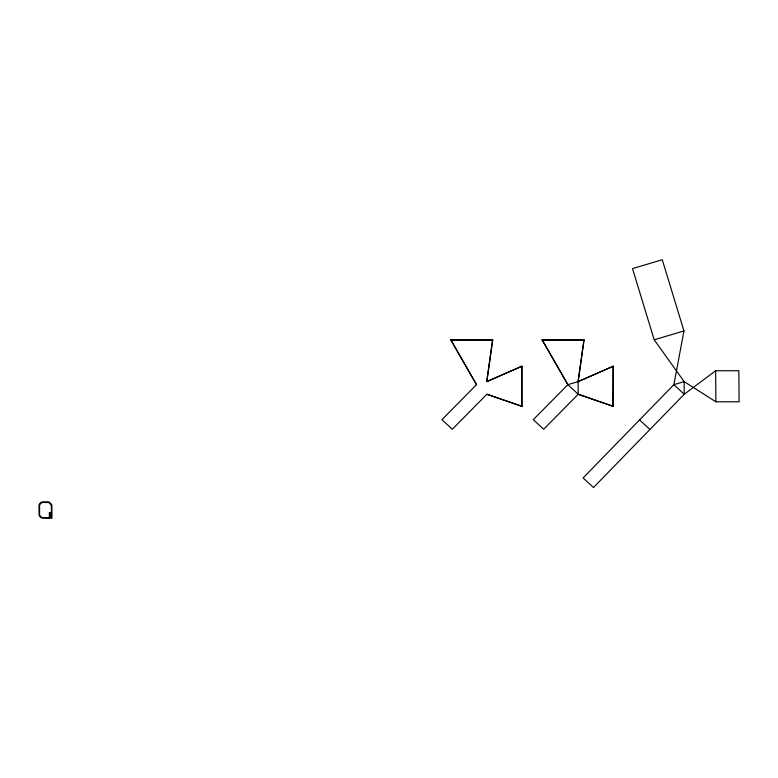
<?xml version="1.0" encoding="UTF-8"?>
<svg xmlns="http://www.w3.org/2000/svg" width="778" height="778" viewBox="0 0 778 778"><rect width="100%" height="100%" fill="white"/><g stroke="black" fill="none" stroke-linecap="round" stroke-linejoin="round"><path stroke-width="1.17" d="M476.515 384.663L450.754 339.791L492.669 339.791L486.775 381.619L521.97 366.214L521.97 406.34L486.882 394.251L452.31 429.262L441.953 419.673L476.515 384.663L450.754 339.791M492.669 339.791L486.775 381.619L521.97 366.214M584.006 339.791L578.122 381.619L578.219 394.251L543.657 429.262L533.29 419.673L567.862 384.663L578.122 381.619L613.317 366.214L613.064 406.34L578.219 394.251L567.862 384.663L542.101 339.791L584.006 339.791L578.122 381.619L613.317 366.214M683.959 330.961L673.884 384.663L583.111 477.925L593.478 487.514L684.241 394.251L715.643 370.756L738.847 370.756L739.1 401.798L715.896 401.798L684.144 381.619L654.201 339.791L632.504 268.595L662.273 259.764L683.959 330.961L654.201 339.791M450.754 340.307L492.669 340.307M542.101 340.307L584.006 340.307M578.219 394.251L613.317 406.34M486.882 394.251L521.97 406.34M639.312 419.673L649.679 429.262M542.101 339.791L567.862 384.663M715.643 370.756L715.896 401.798M613.064 366.214L613.064 406.34M521.727 366.214L521.727 406.34M51.377 506.381L51.358 518.236L51.961 518.236L51.873 505.457A4.405 4.405 0 0 0 51.416 504.222L49.51 502.325A4.221 4.221 0 0 0 48.285 501.888L42.527 501.888A4.269 4.269 0 0 0 41.302 502.335L40.573 502.831A4.843 4.843 0 0 0 39.649 503.833L39.415 504.212A4.221 4.221 0 0 0 38.988 505.437L39.085 515.046A4.25 4.25 0 0 0 39.649 516.222L40.933 517.496A4.279 4.279 0 0 0 42.119 518.051L50.278 518.236L50.278 517.633L42.664 517.565A3.734 3.734 0 0 1 41.273 516.991L40.155 515.882A3.696 3.696 0 0 1 39.571 514.491L39.571 505.564A3.647 3.647 0 0 1 39.95 504.504L40.155 504.173A4.221 4.221 0 0 1 40.962 503.298L41.594 502.87A3.696 3.696 0 0 1 42.654 502.481L48.158 502.481A3.715 3.715 0 0 1 49.228 502.86L50.891 504.514A3.909 3.909 0 0 1 51.29 505.593L51.377 506.381M684.144 381.619L673.884 384.663L684.241 394.251L684.144 381.619M50.278 512.653L49.286 512.653L49.286 513.256L50.278 513.256L50.278 512.653M50.278 514.316L49.286 514.316L49.286 514.91L50.278 514.91L50.278 514.316M50.278 515.97L49.286 515.97L49.286 516.573L50.278 516.573L50.278 515.97"/></g></svg>
